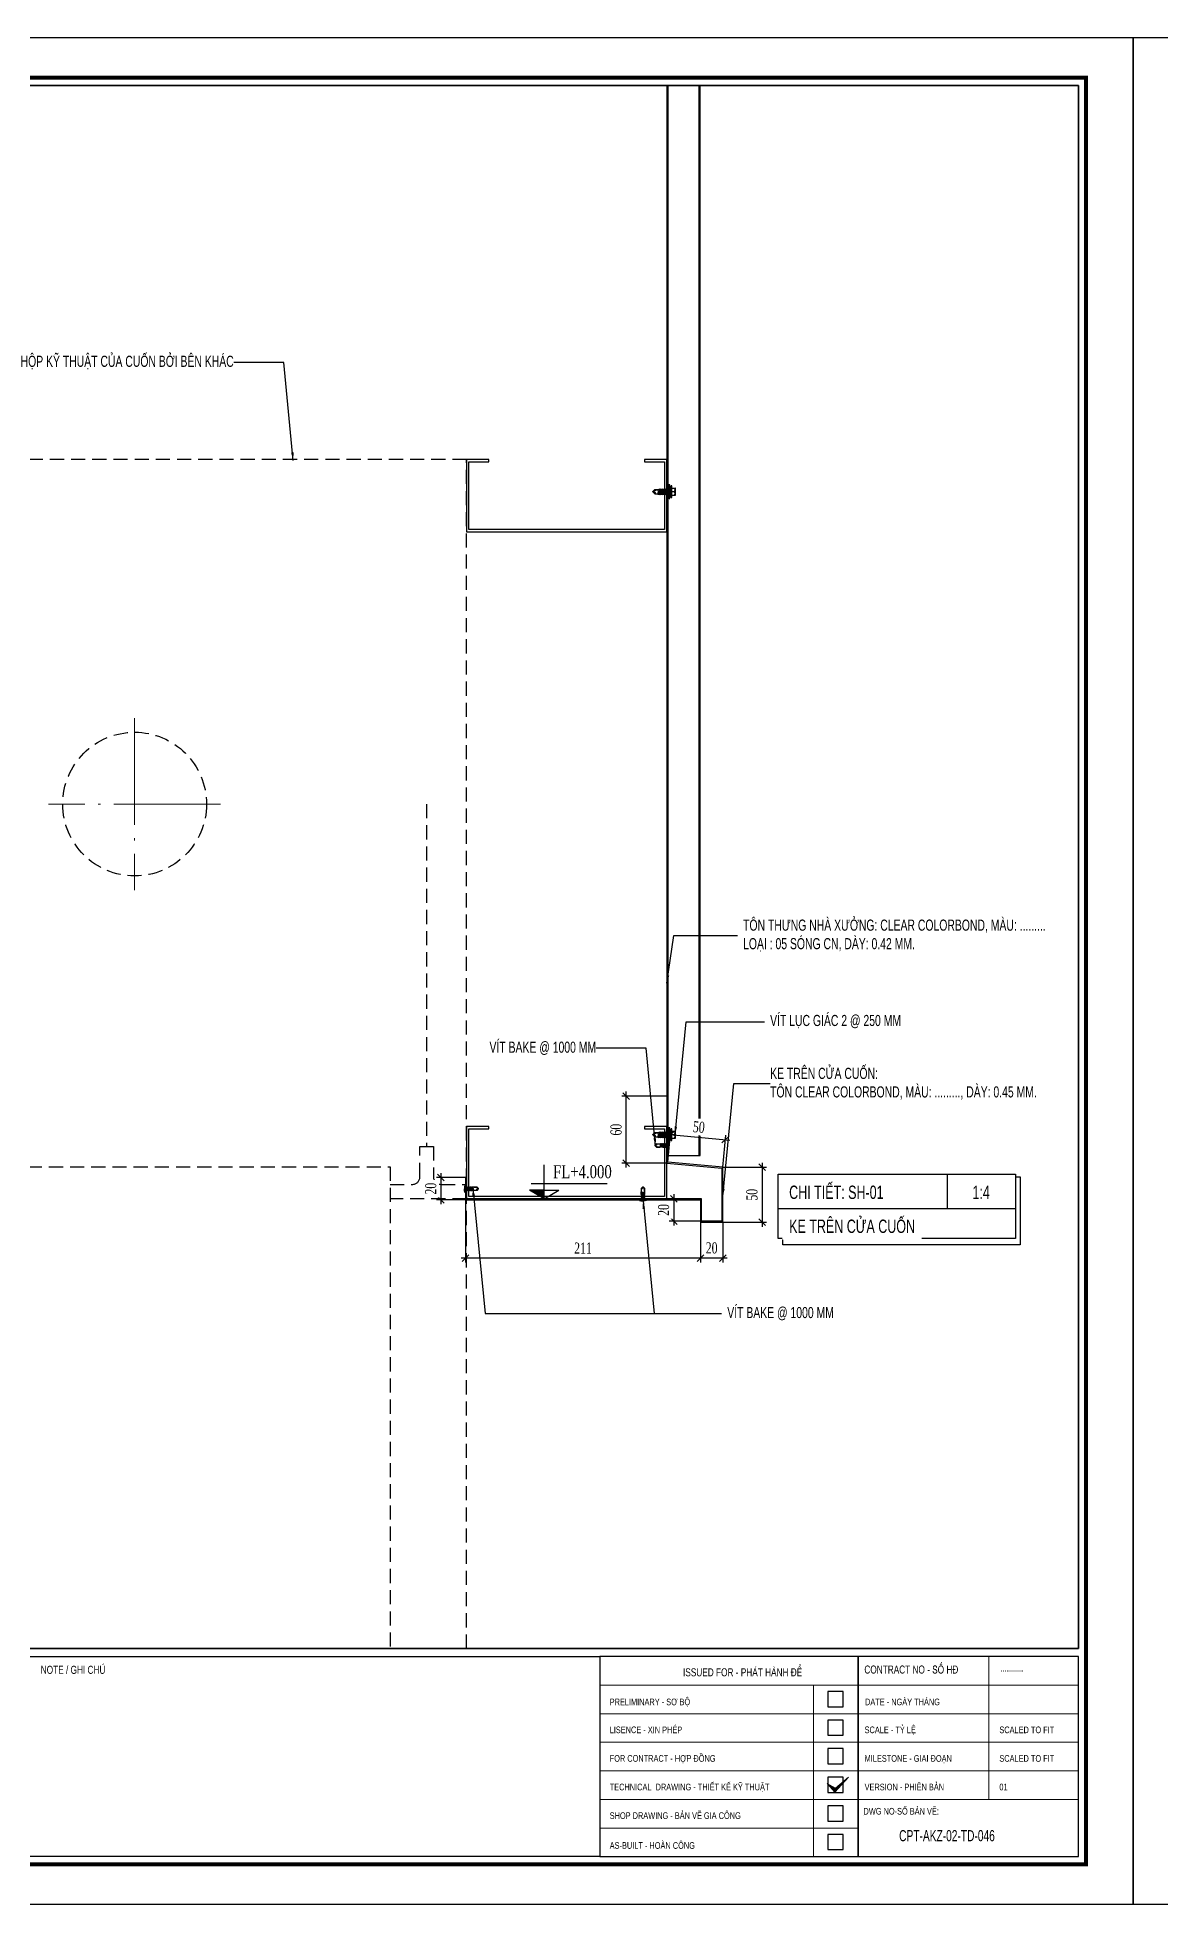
# Model space of a CAD drawing. Header units: inches. Extents: x 315041 to 662841, y -45540 to -35018.
# Drawn here: x 332927.1 to 333179.6, y -38167.8 to -37747.8 of the extents above; entities that cross this region are included whole.
import ezdxf
from ezdxf.enums import TextEntityAlignment as Align

# ---------------------------------------------------------------- set-up
doc = ezdxf.new("R2010")
doc.units = ezdxf.units.IN
doc.header["$MEASUREMENT"] = 0
doc.linetypes.add('ACAD_ISO04W100', pattern=[30.5, 24, -3, 0.5, -3])
doc.linetypes.add('DASHED2', pattern=[9.525, 6.35, -3.175])
for name, color, linetype in [('2', 2, 'Continuous'), ('250', 250, 'Continuous'), ('3', 3, 'Continuous'), ('7', 7, 'Continuous'), ('BAO KHUNG', 31, 'Continuous'), ('DASHED', 8, 'DASHED2'), ('Fast RSQ_A2 Frame$0$Khung ten', 4, 'Continuous'), ('flashing', 6, 'Continuous'), ('STRUCTURE', 1, 'Continuous')]:
    doc.layers.add(name, color=color, linetype=linetype)
doc.layers.add('Cover text', color=7, linetype='Continuous', true_color=0x52370f)
for name, color, linetype, lineweight in [('DETAIL$0$S-Dim', 8, 'Continuous', 20), ('DETAIL$0$S-Hatch', 8, 'Continuous', 13), ('S-Hatch', 8, 'Continuous', 9)]:
    doc.layers.add(name, color=color, linetype=linetype, lineweight=lineweight)
doc.styles.add('ST1', font='times.ttf', dxfattribs={"width": 0.7})
doc.styles.add('ST1H', font='vnshxh.shx', dxfattribs={"width": 0.7})
doc.styles.get("Standard").update_dxf_attribs({"font": 'VHARIALN.TTF'})
doc.styles.add('style2', font='VHAVANI.TTF')
doc.styles.add('TIEU DE', font='VHARIALN.TTF', dxfattribs={"width": 0.8})
doc.styles.add('vntimeh.shx', font='vntimeh.shx', dxfattribs={"width": 0.8, "bigfont": 'bigfont.shx'})
doc.dimstyles.new('3', dxfattribs={"dimtxt": 3.5, "dimasz": 1.8, "dimexe": 1, "dimexo": 0, "dimgap": 1, "dimtad": 1, "dimdec": 0, "dimlfac": 3, "dimzin": 0, "dimdsep": 46, "dimtxsty": 'ST1H', "dimblk": 'OBLIQUE', "dimcen": 1, "dimdle": 1, "dimclrd": 8, "dimclre": 8, "dimclrt": 3, "dimadec": 0, "dimazin": 0, "dimtfac": 1, "dimtdec": 0, "dimtix": 1, "dimtofl": 0, "dimtmove": 1, "dimatfit": 3, "dimfxl": 0.18, "dimtolj": 1, "dimtzin": 0, "dimlwd": -1, "dimlwe": -1, "dimarcsym": 1})
doc.dimstyles.new('4', dxfattribs={"dimtxt": 2.5, "dimasz": 1.5, "dimexe": 1, "dimexo": 0, "dimgap": 1, "dimtad": 1, "dimdec": 0, "dimlfac": 4, "dimzin": 0, "dimdsep": 46, "dimtxsty": 'ST1', "dimblk": 'OBLIQUE', "dimcen": 1, "dimdle": 1, "dimclrd": 8, "dimclre": 8, "dimclrt": 3, "dimadec": 0, "dimazin": 0, "dimtfac": 1, "dimtdec": 0, "dimtix": 1, "dimtmove": 0, "dimatfit": 3, "dimfxl": 0.18, "dimtfill": 1, "dimtolj": 1, "dimtzin": 0, "dimlwd": -1, "dimlwe": -1, "dimarcsym": 1})

# ---------------------------------------------------------------- blocks, each defined once
blk = doc.blocks.new('DETAIL$0$MARK')
at = {"layer": 'DETAIL$0$S-Hatch', "linetype": 'Continuous'}
h = blk.add_hatch(dxfattribs=at)
h.set_pattern_fill('ANSI31', color=256, scale=50, style=0)
h.paths.add_polyline_path([(1667850, -1156933), (1667909, -1156997), (1668012, -1156885), (1667913, -1156967)])
at = {"layer": 'DETAIL$0$S-Dim', "linetype": 'Continuous'}
blk.add_lwpolyline([(1667850, -1156933), (1667909, -1156997), (1668012, -1156885), (1667913, -1156967), (1667850, -1156933)], dxfattribs=at)
blk = doc.blocks.new('A$C75D82031')
at = {"layer": '2', "color": 157, "linetype": 'Continuous'}
blk.add_lwpolyline([(0, 420), (594, 420), (594, 0), (0, 0)], close=True, dxfattribs=at)
at = {"layer": '7', "color": 147, "linetype": 'Continuous'}
blk.add_lwpolyline([(12.33, 57.61), (581.67, 57.61), (581.67, 409.19), (12.33, 409.19)], close=True, dxfattribs=at)
at = {"layer": 'BAO KHUNG', "color": 167, "linetype": 'Continuous', "const_width": 0.871}
blk.add_lwpolyline([(10.59, 9.07), (583.41, 9.07), (583.41, 410.93), (10.59, 410.93)], close=True, dxfattribs=at)
at = {"layer": 'BAO KHUNG', "color": 7}
for points in [[(211.89, 55.81), (474.14, 55.81), (474.14, 10.81), (211.89, 10.81)], [(474.14, 10.81), (532.16, 10.81), (532.16, 55.81), (474.14, 55.81)], [(532.16, 10.81), (581.67, 10.81), (581.67, 55.81), (532.16, 55.81)]]:
    blk.add_lwpolyline(points, close=True, dxfattribs=at)
at = {"layer": 'Fast RSQ_A2 Frame$0$Khung ten', "color": 7, "ltscale": 1000}
for points in [[(525.34, 44.51), (528.78, 44.51), (528.78, 47.96), (525.34, 47.96)], [(525.34, 38.09), (528.78, 38.09), (528.78, 41.53), (525.34, 41.53)], [(525.34, 31.66), (528.78, 31.66), (528.78, 35.1), (525.34, 35.1)], [(525.34, 25.23), (528.78, 25.23), (528.78, 28.67), (525.34, 28.67)], [(525.34, 18.8), (528.78, 18.8), (528.78, 22.24), (525.34, 22.24)], [(525.34, 12.37), (528.78, 12.37), (528.78, 15.81), (525.34, 15.81)]]:
    blk.add_lwpolyline(points, close=True, dxfattribs=at)
at = {"layer": 'S-Hatch'}
for p, q in [((561.54, 55.81), (561.54, 23.67)), ((474.14, 49.38), (532.16, 49.38)), ((522.13, 10.81), (522.13, 49.38)), ((532.16, 49.38), (581.67, 49.38)), ((474.14, 42.95), (532.16, 42.95)), ((532.16, 42.95), (581.67, 42.95)), ((474.14, 36.52), (532.16, 36.52)), ((532.16, 36.52), (581.67, 36.52)), ((474.14, 30.1), (532.16, 30.1)), ((532.16, 30.1), (581.67, 30.1)), ((474.14, 23.67), (532.16, 23.67)), ((532.16, 23.67), (581.67, 23.67)), ((474.14, 17.24), (532.16, 17.24))]:
    blk.add_line(p, q, dxfattribs=at)
at = {"layer": 'DETAIL$0$S-Dim', "linetype": 'Continuous', "xscale": 0.02999999996973202, "yscale": 0.02999999996973202, "zscale": 0.02999999996973202}
blk.add_blockref('DETAIL$0$MARK', (-49510.32, 34735.23), dxfattribs=at)
at = {"layer": 'BAO KHUNG', "color": 7, "linetype": 'Continuous', "width": 0.9}
for s, p in [('NOTE / GHI CHÚ', (348.44, 51.92)), ('CONTRACT NO - Sè H§', (533.57, 51.98))]:
    blk.add_text(s, height=1.8, dxfattribs=at).set_placement(p)
blk.add_text('ISSUED FOR - PHÁT HÀNH ĐỂ ', height=1.8, dxfattribs=at).set_placement((506.46, 51.36), align=Align.CENTER)
at = {"layer": 'BAO KHUNG', "color": 109, "linetype": 'Continuous', "style": 'style2', "width": 0.8}
blk.add_text('...........', height=1.5, dxfattribs=at).set_placement((564.21, 52.44))
at = {"layer": 'Cover text', "linetype": 'Continuous', "style": 'style2', "width": 0.8}
for s, p in [('PRELIMINARY - S¥ Bé', (476.33, 44.85)), ('date - NGµY TH¸NG', (533.72, 44.85)), ('LISENCE - XIN PHÐP', (476.33, 38.57)), ('scale - tû lÖ', (533.63, 38.57)), ('scaled to fit', (563.92, 38.57)), ('FOR CONTRACT - HîP §åNG', (476.33, 32.14)), ('MILESTONE - GIAI §O¹N', (533.63, 32.14)), ('scaled to fit', (563.92, 32.14)), ('TECHNICAL  DRAWING - THIÕT KÕ Kü THUËT', (476.33, 25.71)), ('VERSION - PHI£N B¶N', (533.63, 25.71)), ('01', (563.92, 25.71)), ('SHOP DRAWING - B¶N VÏ GIA C¤NG', (476.33, 19.28)), ('%%u%%udwg no-sè b¶n vÏ:', (533.38, 20.26)), ('AS-BUILT - HOµN C¤NG', (476.33, 12.56))]:
    blk.add_text(s, height=1.5, dxfattribs=at).set_placement(p)
blk = doc.blocks.new('_Oblique')
at = {"color": 0, "linetype": 'ByBlock', "lineweight": -2}
blk.add_line((-0.5, -0.5), (0.5, 0.5), dxfattribs=at)
blk = doc.blocks.new('cos')
at = {"color": 8}
for p, q in [((0, 0), (0, 7.82)), ((0, 1.99), (-3.39, 1.99)), ((0, 0), (-3.39, 1.99)), ((-3, 3.49), (14.52, 3.49)), ((0, 1.99), (3.39, 1.99)), ((0, 0), (3.39, 1.99))]:
    blk.add_line(p, q, dxfattribs=at)
at = {"color": 4}
for p in [(-3.39, 0), (3.39, 0)]:
    blk.add_line(p, (0, 0), dxfattribs=at)
at = {"color": 8}
blk.add_solid([(0, 0), (-3.39, 1.99), (0, 1.99)], dxfattribs=at)
at = {"layer": '3', "color": 3, "style": 'vntimeh.shx', "width": 0.75}
blk.add_attdef('DSD', (1.32, 4.73), '', height=3, dxfattribs=at)
blk = doc.blocks.new('HFR-1')
at = {"layer": 'STRUCTURE', "color": 1, "linetype": 'Continuous'}
for p, q in [((-5.5, 0), (5.5, 0)), ((-5.2, 0.8), (-3.4, 1.5)), ((5.2, 0.8), (3.4, 1.5)), ((-2.4, -1.2), (-3, -1.6)), ((-3, -1.6), (-2.4, -1.9)), ((-2.4, -1.9), (-3, -2.3)), ((-3, -2.3), (-2.4, -2.6)), ((-2.4, -2.6), (-3, -3)), ((-3, -3), (-2.4, -3.3)), ((-2.4, -3.3), (-3, -3.7)), ((-3, -3.7), (-2.4, -4.1)), ((-2.4, -4.1), (-3, -4.4)), ((-3, -4.4), (-2.4, -4.8)), ((-2.4, -4.8), (-3, -5.1)), ((-3, -5.1), (-2.4, -5.5)), ((-2.4, -5.5), (-3, -5.8)), ((-3, -5.8), (-2.4, -6.2)), ((-2.4, -6.2), (-3, -6.6)), ((-3, -6.6), (-2.4, -6.9)), ((-2.4, -6.9), (-3, -7.3)), ((-3, -7.3), (-2.4, -7.6)), ((-2.4, -7.6), (-3, -8)), ((-3, -8), (-2.4, -8.3)), ((-2.4, -8.3), (-3, -8.7)), ((-3, -8.7), (-2.4, -9)), ((-2.4, -9), (-3, -9.4)), ((-3, -9.4), (-2.4, -9.7)), ((-2.4, -9.7), (-3, -10.1)), ((-3, -10.1), (-2.4, -10.5)), ((-2.4, -10.5), (-3, -10.8)), ((-3, -10.8), (-2.4, -11.2)), ((-2.4, -11.2), (-3, -11.5)), ((-3, -11.5), (-2.4, -11.9)), ((-2.9, -1.6), (2.9, -1.4)), ((-2.9, -2.3), (2.9, -2.1)), ((-2.9, -3), (2.9, -2.8)), ((-2.9, -3.7), (2.9, -3.6)), ((-2.9, -4.4), (2.9, -4.3)), ((-2.9, -5.1), (2.9, -5)), ((-2.9, -5.9), (2.9, -5.7)), ((-2.9, -6.6), (2.9, -6.4)), ((-2.9, -7.3), (2.9, -7.1)), ((-2.9, -8), (2.9, -7.8)), ((-2.9, -8.7), (2.9, -8.5)), ((-2.9, -9.4), (2.9, -9.2)), ((-2.9, -10.1), (1.5, -10)), ((-2.9, -10.8), (1.3, -10.7)), ((-2.9, -11.5), (0.9, -11.4)), ((-2.5, -17.4), (-2.5, -11.8)), ((-2.5, -17.4), (-2, -16.7)), ((-2.5, -17.4), (-0.2, -19.7)), ((2.4, -1.1), (-2.4, -1.2)), ((2.4, -1.8), (-2.4, -1.9)), ((-2.4, -1.9), (2.4, -1.8)), ((-2.4, -2.6), (2.4, -2.5)), ((2.4, -2.5), (-2.4, -2.6)), ((-2.4, -3.3), (2.4, -3.2)), ((2.4, -3.2), (-2.4, -3.3)), ((-2.4, -4.1), (2.4, -3.9)), ((2.4, -3.9), (-2.4, -4.1)), ((-2.4, -4.8), (2.4, -4.6)), ((2.4, -4.6), (-2.4, -4.8)), ((-2.4, -5.5), (2.4, -5.3)), ((2.4, -5.3), (-2.4, -5.5)), ((-2.4, -6.2), (2.4, -6)), ((2.4, -6), (-2.4, -6.2)), ((-2.4, -6.9), (2.4, -6.8)), ((2.4, -6.8), (-2.4, -6.9)), ((-2.4, -7.6), (2.4, -7.5)), ((2.4, -7.5), (-2.4, -7.6)), ((-2.4, -8.3), (2.4, -8.2)), ((2.4, -8.2), (-2.4, -8.3)), ((-2.4, -9), (2.4, -8.9)), ((2.4, -8.9), (-2.4, -9)), ((-2.4, -9.7), (2.4, -9.6)), ((2.4, -9.6), (-2.4, -9.7)), ((1.4, -10.3), (-2.4, -10.5)), ((-2.4, -10.5), (1.4, -10.3)), ((-2.4, -11.2), (1.1, -11.1)), ((1.1, -11.1), (-2.4, -11.2)), ((-2.4, -11.9), (0.4, -11.8)), ((-1, -16.7), (0.2, -19.7)), ((0.1, -19.4), (1.2, -17.3)), ((0.2, -19.7), (2.5, -17.4)), ((1.6, -16.1), (2.3, -10.2)), ((2.2, -10), (2.9, -10)), ((2.2, -11), (2.4, -11)), ((2.4, -11), (2.2, -11)), ((2.2, -11.4), (2.9, -11.4)), ((2.2, -11.7), (2.4, -11.7)), ((2.4, -10.3), (2.3, -10.3)), ((2.3, -10.3), (2.4, -10.3)), ((2.3, -10.7), (2.9, -10.7)), ((2.9, -1.4), (2.4, -1.1)), ((2.4, -1.8), (2.9, -1.4)), ((2.9, -2.1), (2.4, -1.8)), ((2.4, -2.5), (2.9, -2.1)), ((2.9, -2.8), (2.4, -2.5)), ((2.4, -3.2), (2.9, -2.8)), ((2.9, -3.6), (2.4, -3.2)), ((2.4, -3.9), (2.9, -3.6)), ((2.9, -4.3), (2.4, -3.9)), ((2.4, -4.6), (2.9, -4.3)), ((2.9, -5), (2.4, -4.6)), ((2.4, -5.3), (2.9, -5)), ((2.9, -5.7), (2.4, -5.3)), ((2.4, -6), (2.9, -5.7)), ((2.9, -6.4), (2.4, -6)), ((2.4, -6.8), (2.9, -6.4)), ((2.9, -7.1), (2.4, -6.8)), ((2.4, -7.5), (2.9, -7.1)), ((2.9, -7.8), (2.4, -7.5)), ((2.4, -8.2), (2.9, -7.8)), ((2.9, -8.5), (2.4, -8.2)), ((2.4, -8.9), (2.9, -8.5)), ((2.9, -9.2), (2.4, -8.9)), ((2.4, -9.6), (2.9, -9.2)), ((2.9, -10), (2.4, -9.6)), ((2.4, -10.3), (2.9, -10)), ((2.9, -10.7), (2.4, -10.3)), ((2.4, -11), (2.9, -10.7)), ((2.9, -11.4), (2.4, -11)), ((2.4, -11.7), (2.9, -11.4)), ((2.5, -17.4), (2.5, -11.7))]:
    blk.add_line(p, q, dxfattribs=at)
at = {"layer": 'STRUCTURE', "color": 1, "linetype": 'Continuous', "ltscale": 8}
for p in [(-3.4, 1.5), (3.4, 1.5)]:
    blk.add_line(p, (0, 1.5), dxfattribs=at)
at = {"layer": 'STRUCTURE', "color": 1, "linetype": 'DASHED2'}
for p in [(-1.9, 1.5), (1.9, 1.5)]:
    blk.add_line(p, (0, 0), dxfattribs=at)
at = {"layer": 'STRUCTURE', "color": 1, "linetype": 'Continuous', "ltscale": 8}
for centre, start, end in [((-4.7, 0.2), 130.41, 194.8062), ((4.7, 0.2), 345.1938, 49.59)]:
    blk.add_arc(centre, 0.801, start, end, dxfattribs=at)
at = {"layer": 'STRUCTURE', "color": 1, "linetype": 'Continuous'}
for centre, radius, start, end in [((-7.3, -9), 9.14, 58.065, 78.8402), ((5.1, -3.8), 3.83, 84.2039, 134.3621), ((-1.5, -17.1), 0.59, 34.2302, 144.5641), ((0, -19.4), 0.331, 231.6348, 305.4287), ((-0.5, -10.1), 1.93, 296.6041, 355.3922), ((-0.6, -16), 2.2, 324.0048, 357.8268), ((1.9, -10.3), 0.444, 15.9762, 172.6971)]:
    blk.add_arc(centre, radius, start, end, dxfattribs=at)
blk = doc.blocks.new('Short_Self_drilling')
at = {"layer": 'STRUCTURE', "color": 1, "linetype": 'Continuous'}
for p, q in [((6.4, 1.7), (-6.4, 1.7)), ((5.1, 3.8), (-5.1, 3.8)), ((-2.6, 2.9), (-5.1, 2.9)), ((-3.4, 3.8), (-3.4, 6.8)), ((3, 7.2), (-3, 7.2)), ((2.6, 2.9), (-2.6, 2.9)), ((-2.1, 2.8), (-2.1, 2.9)), ((6.3, 0), (0, 0)), ((2.2, 2.8), (2.2, 2.9)), ((2.2, -0.5), (2.2, 0)), ((5.1, 2.9), (2.6, 2.9)), ((3.4, 3.8), (3.4, 6.8)), ((3, -1.2), (-2.7, -0.2)), ((3, -2.7), (-2.7, -1.8)), ((3, -4.2), (-2.7, -3.3)), ((3, -5.8), (-2.7, -4.8)), ((3, -7.3), (-2.7, -6.3)), ((-1.9, -8), (-2.7, -7.9)), ((-2.1, -1.4), (-2.1, -0.9)), ((-2.1, -2.9), (-2.1, -2.4)), ((-2.1, -4.4), (-2.1, -3.9)), ((-2.1, -6), (-2.1, -5.4)), ((-2.1, -7.5), (-2.1, -7)), ((-2.1, -12.3), (-2.1, -8.5)), ((3, -8.8), (-1.1, -8.1)), ((2.1, -12.3), (2.1, -9.1)), ((2.2, -2), (2.2, -1.5)), ((2.2, -3.6), (2.2, -3)), ((2.2, -5.1), (2.2, -4.6)), ((2.2, -6.6), (2.2, -6.1)), ((2.2, -8.1), (2.2, -7.6))]:
    blk.add_line(p, q, dxfattribs=at)
blk.add_lwpolyline([(6.4, 1.3), (6.4, 1.7), (2.1, 2.8), (-2.1, 2.8), (-6.4, 1.7), (-6.4, 1.3)], close=True, dxfattribs=at)
for points in [[(-6.4, 1.3, -0.088869), (-6.3, 0), (0, 0)], [(-0.1, 3.8), (-0.3, 6.2, 0.338878), (-3.1, 6.2), (-3.3, 3.8)], [(3.3, 3.8), (3.1, 6.2, 0.338878), (0.3, 6.2), (0.1, 3.8)], [(2.1, -12.3), (0.2, -14.2, -0.333596), (-0.2, -14.2), (-2.1, -12.3)], [(-0.1, -14), (-1, -12.2, -0.148657), (-1.4, -11.2), (-2, -7.7, -0.815006), (-1.2, -7.8, 0.150833), (-0.8, -8.7)], [(2.1, -12.3), (1.7, -11.7, 0.52242), (0.9, -11.7), (-0.2, -14.2)]]:
    blk.add_lwpolyline(points, format="xyb", dxfattribs=at)
for points in [[(3, -1.2), (2.2, -1.5), (-2.1, -0.8), (-2.7, -0.2), (-2.4, 0)], [(3, -2.7), (2.2, -3), (-2.1, -2.4), (-2.7, -1.8), (-2.1, -1.4), (2.2, -2), (3, -2.7)], [(3, -4.2), (2.2, -4.6), (-2.1, -3.9), (-2.7, -3.3), (-2.1, -2.9), (2.2, -3.6), (3, -4.2)], [(3, -5.8), (2.2, -6.1), (-2.1, -5.4), (-2.7, -4.8), (-2.1, -4.4), (2.2, -5.1), (3, -5.8)], [(3, -7.3), (2.2, -7.6), (-2.1, -7), (-2.7, -6.3), (-2.1, -6), (2.2, -6.6), (3, -7.3)], [(-1.8, -8.5), (-2.1, -8.5), (-2.7, -7.9), (-2.1, -7.5), (-1.8, -7.5)], [(-1.3, -7.6), (2.2, -8.1), (3, -8.8)], [(-1.2, 0), (2.2, -0.5), (3, -1.2)], [(3, -8.8), (2.2, -9.1), (-0.8, -8.7)]]:
    blk.add_lwpolyline(points, dxfattribs=at)
for centre, radius, start, end in [((-5, 3.3), 0.455, 109.7949, 250.2674), ((-3, 6.8), 0.429, 90.0311, 180.0311), ((3, 6.8), 0.429, 0.0311, 90.0311), ((5.1, 3.3), 0.435, 279.7276, 80.3347), ((10, 0.2), 3.74, 162.2963, 182.6103)]:
    blk.add_arc(centre, radius, start, end, dxfattribs=at)
blk = doc.blocks.new('*D700')
at = {"color": 8, "linetype": 'Continuous', "transparency": 16777216}
for p, q in [((333068.61, -37985.96), (333058.48, -37985.96)), ((333059.48, -38002.05), (333059.48, -37984.96)), ((333068.61, -38001.05), (333058.48, -38001.05))]:
    blk.add_line(p, q, dxfattribs=at)
at = {"layer": 'Defpoints', "color": 0, "transparency": 16777216}
for p in [(333059.48, -37985.96), (333068.61, -37985.96), (333068.61, -38001.05)]:
    blk.add_point(p, dxfattribs=at)
at = {"color": 8, "transparency": 16777216, "xscale": 1.5, "yscale": 1.5, "zscale": 1.5}
for p, rotation in [((333059.48, -37985.96), 90), ((333059.48, -38001.05), 270)]:
    blk.add_blockref('_Oblique', p, dxfattribs=dict(at, rotation=rotation))
at = {"color": 3, "transparency": 16777216, "insert": (333057.21, -37993.51), "char_height": 2.5, "attachment_point": 5, "rotation": 90, "style": 'ST1', "bg_fill": 3, "box_fill_scale": 1.25, "bg_fill_color": 256, "bg_fill_true_color": 13158600, "bg_fill_transparency": 1019152}
blk.add_mtext('\\A1;60', dxfattribs=at)
blk = doc.blocks.new('*D701')
at = {"color": 8, "linetype": 'Continuous', "transparency": 16777216}
for p, q in [((333068.44, -37994.52), (333082.76, -37995.85)), ((333068.86, -38000.82), (333069.53, -37993.62)), ((333081.19, -38001.97), (333081.86, -37994.76))]:
    blk.add_line(p, q, dxfattribs=at)
at = {"layer": 'Defpoints', "color": 0, "transparency": 16777216}
for p in [(333081.76, -37995.76), (333068.86, -38000.82), (333081.19, -38001.97)]:
    blk.add_point(p, dxfattribs=at)
at = {"color": 8, "transparency": 16777216, "xscale": 1.5, "yscale": 1.5, "zscale": 1.5}
for p, rotation in [((333069.44, -37994.62), 174.7059059583448), ((333081.76, -37995.76), 354.7059059583448)]:
    blk.add_blockref('_Oblique', p, dxfattribs=dict(at, rotation=rotation))
at = {"color": 3, "transparency": 16777216, "insert": (333075.81, -37992.93), "char_height": 2.5, "attachment_point": 5, "rotation": 354.7059, "style": 'ST1', "bg_fill": 3, "box_fill_scale": 1.25, "bg_fill_color": 256, "bg_fill_true_color": 13158600, "bg_fill_transparency": 11357128}
blk.add_mtext('\\A1;50', dxfattribs=at)
blk = doc.blocks.new('*D702')
at = {"color": 8, "linetype": 'Continuous', "transparency": 16777216}
for p, q in [((333090.02, -38000.97), (333090.02, -38015.34)), ((333081.19, -38001.97), (333091.02, -38001.97)), ((333081.19, -38014.34), (333091.02, -38014.34))]:
    blk.add_line(p, q, dxfattribs=at)
at = {"layer": 'Defpoints', "color": 0, "transparency": 16777216}
for p in [(333081.19, -38001.97), (333081.19, -38014.34), (333090.02, -38014.34)]:
    blk.add_point(p, dxfattribs=at)
at = {"color": 8, "transparency": 16777216, "xscale": 1.5, "yscale": 1.5, "zscale": 1.5}
for p, rotation in [((333090.02, -38001.97), 90), ((333090.02, -38014.34), 270)]:
    blk.add_blockref('_Oblique', p, dxfattribs=dict(at, rotation=rotation))
at = {"color": 3, "transparency": 16777216, "insert": (333087.75, -38008.15), "char_height": 2.5, "attachment_point": 5, "rotation": 90, "style": 'ST1', "bg_fill": 3, "box_fill_scale": 1.25, "bg_fill_color": 256, "bg_fill_true_color": 13158600, "bg_fill_transparency": 11357128}
blk.add_mtext('\\A1;50', dxfattribs=at)
blk = doc.blocks.new('*D703')
at = {"color": 8, "linetype": 'Continuous', "transparency": 16777216}
for p, q in [((333076.19, -38014.34), (333076.19, -38023.4)), ((333081.19, -38014.34), (333081.19, -38023.4)), ((333082.19, -38022.4), (333075.19, -38022.4))]:
    blk.add_line(p, q, dxfattribs=at)
at = {"layer": 'Defpoints', "color": 0, "transparency": 16777216}
for p in [(333076.19, -38014.34), (333081.19, -38014.34)]:
    blk.add_point(p, dxfattribs=at)
at = {"color": 8, "transparency": 16777216, "xscale": 1.5, "yscale": 1.5, "zscale": 1.5, "rotation": 180}
blk.add_blockref('_Oblique', (333076.19, -38022.4), dxfattribs=at)
at = {"color": 8, "transparency": 16777216, "xscale": 1.5, "yscale": 1.5, "zscale": 1.5}
blk.add_blockref('_Oblique', (333081.19, -38022.4), dxfattribs=at)
at = {"color": 3, "transparency": 16777216, "insert": (333078.69, -38020.12), "char_height": 2.5, "attachment_point": 5, "style": 'ST1', "bg_fill": 3, "box_fill_scale": 1.25, "bg_fill_color": 256, "bg_fill_true_color": 13158600, "bg_fill_transparency": 8780220}
blk.add_mtext('\\A1;20', dxfattribs=at)
at = {"layer": 'Defpoints', "color": 0, "transparency": 16777216}
blk.add_point((333076.19, -38022.4), dxfattribs=at)
blk = doc.blocks.new('*D704')
at = {"color": 8, "linetype": 'Continuous', "transparency": 16777216}
for p, q in [((333023.36, -38009.3), (333023.36, -38023.4)), ((333076.19, -38014.34), (333076.19, -38023.4)), ((333077.19, -38022.4), (333022.36, -38022.4))]:
    blk.add_line(p, q, dxfattribs=at)
at = {"layer": 'Defpoints', "color": 0, "transparency": 16777216}
for p in [(333023.36, -38009.3), (333076.19, -38014.34), (333023.36, -38022.4)]:
    blk.add_point(p, dxfattribs=at)
at = {"color": 8, "transparency": 16777216, "xscale": 1.5, "yscale": 1.5, "zscale": 1.5, "rotation": 180}
blk.add_blockref('_Oblique', (333023.36, -38022.4), dxfattribs=at)
at = {"color": 8, "transparency": 16777216, "xscale": 1.5, "yscale": 1.5, "zscale": 1.5}
blk.add_blockref('_Oblique', (333076.19, -38022.4), dxfattribs=at)
at = {"color": 3, "transparency": 16777216, "insert": (333049.77, -38020.15), "char_height": 2.5, "attachment_point": 5, "style": 'ST1', "bg_fill": 3, "box_fill_scale": 1.25, "bg_fill_color": 256, "bg_fill_true_color": 13158600, "bg_fill_transparency": 1}
blk.add_mtext('\\A1;211', dxfattribs=at)
blk = doc.blocks.new('*D705')
at = {"color": 8, "linetype": 'Continuous', "transparency": 16777216}
for p, q in [((333023.36, -38004.26), (333016.82, -38004.26)), ((333017.82, -38003.26), (333017.82, -38010.3)), ((333023.36, -38009.3), (333016.82, -38009.3))]:
    blk.add_line(p, q, dxfattribs=at)
at = {"layer": 'Defpoints', "color": 0, "transparency": 16777216}
for p in [(333023.36, -38004.26), (333023.36, -38009.3)]:
    blk.add_point(p, dxfattribs=at)
at = {"color": 8, "transparency": 16777216, "xscale": 1.5, "yscale": 1.5, "zscale": 1.5}
for p, rotation in [((333017.82, -38004.26), 90), ((333017.82, -38009.3), 270)]:
    blk.add_blockref('_Oblique', p, dxfattribs=dict(at, rotation=rotation))
at = {"color": 3, "transparency": 16777216, "insert": (333015.55, -38006.78), "char_height": 2.5, "attachment_point": 5, "rotation": 90, "style": 'ST1', "bg_fill": 3, "box_fill_scale": 1.25, "bg_fill_color": 256, "bg_fill_true_color": 13158600, "bg_fill_transparency": 11357644}
blk.add_mtext('\\A1;20', dxfattribs=at)
at = {"layer": 'Defpoints', "color": 0, "transparency": 16777216}
blk.add_point((333017.82, -38009.3), dxfattribs=at)
blk = doc.blocks.new('*D706')
at = {"color": 8, "linetype": 'Continuous', "transparency": 16777216}
for p, q in [((333076.44, -38009.05), (333069.16, -38009.05)), ((333070.16, -38008.05), (333070.16, -38015.09)), ((333076.44, -38014.09), (333069.16, -38014.09))]:
    blk.add_line(p, q, dxfattribs=at)
at = {"layer": 'Defpoints', "color": 0, "transparency": 16777216}
for p in [(333076.44, -38009.05), (333076.44, -38014.09)]:
    blk.add_point(p, dxfattribs=at)
at = {"color": 8, "transparency": 16777216, "xscale": 1.5, "yscale": 1.5, "zscale": 1.5}
for p, rotation in [((333070.16, -38009.05), 90), ((333070.16, -38014.09), 270)]:
    blk.add_blockref('_Oblique', p, dxfattribs=dict(at, rotation=rotation))
at = {"color": 3, "transparency": 16777216, "insert": (333067.89, -38011.57), "char_height": 2.5, "attachment_point": 5, "rotation": 90, "style": 'ST1', "bg_fill": 3, "box_fill_scale": 1.25, "bg_fill_color": 256, "bg_fill_true_color": 13158600, "bg_fill_transparency": 0}
blk.add_mtext('\\A1;20', dxfattribs=at)
at = {"layer": 'Defpoints', "color": 0, "transparency": 16777216}
blk.add_point((333070.16, -38014.09), dxfattribs=at)

msp = doc.modelspace()

# ---------------------------------------------------------------- linework, layer by layer
at = {"linetype": 'ACAD_ISO04W100', "lineweight": 15}
for p, q in [((332948.9873, -37900.9527, -0.5736), (332948.9873, -37939.611, -0.5736)), ((332968.3165, -37920.2819, -0.5736), (332929.6582, -37920.2819, -0.5736))]:
    msp.add_line(p, q, dxfattribs=at)
at = {"color": 9}
msp.add_line((333131.6238, -38003.5359), (333131.6238, -38011.3365), dxfattribs=at)
at = {"color": 94}
for points in [[(333063.6082, -37843.2994), (333068.1082, -37843.2994), (333068.1082, -37858.5494), (333024.1082, -37858.5494), (333024.1082, -37843.2994), (333028.6082, -37843.2994), (333028.6082, -37842.7994), (333023.6082, -37842.7994), (333023.6082, -37859.0494), (333068.6082, -37859.0494), (333068.6082, -37842.7994), (333063.6082, -37842.7994), (333063.6082, -37843.2994)], [(333063.6082, -37993.2994), (333068.1082, -37993.2994), (333068.1082, -38008.5494), (333024.1082, -38008.5494), (333024.1082, -37993.2994), (333028.6082, -37993.2994), (333028.6082, -37992.7994), (333023.6082, -37992.7994), (333023.6082, -38009.0494), (333068.6082, -38009.0494), (333068.6082, -37992.7994), (333063.6082, -37992.7994), (333063.6082, -37993.2994)]]:
    msp.add_lwpolyline(points, dxfattribs=at)
at = {"layer": '2', "color": 3, "ltscale": 0.3}
for points in [[(333068.6083, -37758.6315), (333068.6082, -37999.2889), (333076.1082, -37999.2889), (333076.1081, -37758.6315)], [(333068.8583, -37758.6315), (333068.8582, -37999.2889)], [(333075.8582, -37999.2889), (333075.8581, -37758.6315)]]:
    msp.add_lwpolyline(points, dxfattribs=at)
at = {"layer": 'DASHED', "ltscale": 0.5}
for points in [[(333023.6082, -38110.2113), (333023.6082, -37842.7994), (332877.328, -37842.7994), (332877.328, -38001.8359), (333006.3998, -38001.8359), (333006.3998, -38110.2113)], [(333014.6287, -37920.2819), (333014.6287, -37997.2934)], [(333023.6082, -38009.0494), (333006.3998, -38009.0494)]]:
    msp.add_lwpolyline(points, dxfattribs=at)
msp.add_lwpolyline([(333006.3998, -38005.8324), (333011.3766, -38005.8324, 0.41421356), (333013.0975, -38004.1116), (333013.0975, -37997.2934), (333016.1599, -37997.2934), (333016.1599, -38004.1116, 0.41421356), (333017.8807, -38005.8324), (333023.6082, -38005.8324)], format="xyb", dxfattribs=at)
msp.add_circle((332948.9873, -37920.2819, -0.5736), 16.1638, dxfattribs=at)
at = {"layer": 'flashing'}
msp.add_lwpolyline([(333068.6104, -37985.9635), (333068.6082, -38001.0548), (333080.9386, -38002.1973), (333080.9386, -38014.0911), (333076.4386, -38014.0911), (333076.4386, -38009.0494), (333023.6082, -38009.0494), (333023.6082, -38004.2577), (333023.3582, -38004.2577), (333023.3582, -38009.2994), (333076.1886, -38009.2994), (333076.1886, -38014.3411), (333081.1886, -38014.3411), (333081.1886, -38001.9655), (333068.8604, -38000.8232), (333068.8608, -37985.9635)], close=True, dxfattribs=at)

# ---------------------------------------------------------------- block references
at = {"color": 1}
for p in [(332579.4423, -38167.8214), (333173.4423, -38167.8214)]:
    msp.add_blockref('A$C75D82031', p, dxfattribs=at)
at = {"color": 1, "xscale": 0.240000000018588, "yscale": 0.240000000018588, "zscale": 0.240000000018588, "rotation": 269.9688724451954}
for p in [(333068.8605, -37850.0033), (333068.8605, -37994.6329)]:
    msp.add_blockref('Short_Self_drilling', p, dxfattribs=at)
at = {"color": 8, "extrusion": (0, 0, -1)}
for p, xscale, yscale, zscale, rotation in [((-333068.8605, -37997.0526), -0.1492098718646316, 0.149209872353822, -0.1492098718646316, 90.14618596223704), ((-333023.3582, -38006.795), -0.1492098718645944, 0.149209872353822, -0.1492098718645944, 270.1461859566492), ((-333063.257, -38009.3009), 0.1492098718645944, 0.1492098718645944, -0.1492098723296052, 179.8538140433508)]:
    msp.add_blockref('HFR-1', p, dxfattribs=dict(at, xscale=xscale, yscale=yscale, zscale=zscale, rotation=rotation))
at = {"layer": '250'}
ref = msp.add_blockref('cos', (333041.0587, -38009.0494), dxfattribs=dict(at, xscale=0.9765625, yscale=0.9765625, zscale=0.9765625))
ref.add_attrib('DSD', 'FL+4.000', (333043.0265, -38004.4315), dxfattribs={"layer": '3', "color": 3, "height": 2.92969, "style": 'vntimeh.shx', "width": 0.75})

# ---------------------------------------------------------------- texts
at = {"color": 3, "ltscale": 0.5, "style": 'TIEU DE', "width": 0.8}
msp.add_attdef('CPT-AKZ-02-TD-046', text='KC-01', height=2.5, dxfattribs=at).set_placement((333131.5855, -38152.3064), align=Align.MIDDLE_CENTER)

# ---------------------------------------------------------------- leaders
at = {"color": 9}
for points in [[(333068.6082, -37960.5932), (333070.1561, -37949.8659), (333085.7528, -37949.8659)], [(333070.459, -37994.5965), (333072.9314, -37969.2265), (333091.8312, -37969.2265)]]:
    msp.add_leader(points, dimstyle='3', override={"dimgap": 1, "dimtad": 0}, dxfattribs=at)

# ---------------------------------------------------------------- next in the draw order: texts
at = {"layer": '3', "char_height": 2.5, "style": 'ST1H', "bg_fill": 2}
for s, insert, attachment_point in [('\\A1;VÝT LôC GI¸C 2 @ 250 MM', (333091.8312, -37969.2265), 4), ('\\A1;vÝt bake @ 1000 mm', (333052.719, -37975.2071, 0), 6)]:
    msp.add_mtext(s, dxfattribs=dict(at, insert=insert, attachment_point=attachment_point))

# ---------------------------------------------------------------- next in the draw order: linework, layer by layer
at = {"color": 8}
msp.add_lwpolyline([(332876.4423, -37758.6315), (333161.1113, -37758.6315), (333161.1113, -38110.2113), (332876.4423, -38110.2113)], close=True, dxfattribs=at)

# ---------------------------------------------------------------- next in the draw order: leaders
at = {"color": 9}
msp.add_leader([(333066.0775, -37997.2454, 0), (333063.964, -37975.2071, 0), (333052.719, -37975.2071, 0)], dimstyle='3', override={"dimgap": 1, "dimtad": 0}, dxfattribs=at)

# ---------------------------------------------------------------- next in the draw order: texts
at = {"layer": '3', "style": 'ST1H', "bg_fill": 2}
for s, insert, char_height, attachment_point in [('\\A1;hép kü thuËt cña cuèn bëi bªn kh¸c', (332971.2616, -37820.9609, 0), 2.5, 6), ('\\A1;t«n TH¦NG nhµ x\xadëng: CLEAR COLORBOND, mµu: .........\\PLo¹i : 05 SãNG CN, dµy: 0.42 mm.', (333085.7528, -37949.8659), 2.5, 4), ('\\A1;ke trªn cöa cuèn: \\Pt«n CLEAR COLORBOND, mµu: ........., dµy: 0.45 mm.', (333091.8312, -37983.1618), 2.5, 4), ('\\A1;CHI TIÕT: SH-01', (333096.1068, -38007.6124), 3, 4)]:
    msp.add_mtext(s, dxfattribs=dict(at, insert=insert, char_height=char_height, attachment_point=attachment_point))

# ---------------------------------------------------------------- next in the draw order: dimensions: what is measured, and where the dimension line sits
at = {"color": 8}
dim = msp.add_linear_dim(base=(333059.4816, -37985.9635), p1=(333068.6082, -38001.0548), p2=(333068.6082, -37985.9635), angle=90, dimstyle='4', dxfattribs=at)
dim.commit()
dim.dimension.update_dxf_attribs({"geometry": '*D700', "text_midpoint": (333057.2099, -37993.5091)})

# ---------------------------------------------------------------- next in the draw order: linework, layer by layer
at = {"color": 9}
for points in [[(333093.6372, -38003.5359), (333146.9787, -38003.5359), (333146.9787, -38018.0011), (333093.6372, -38018.0011)], [(333093.6372, -38003.5359), (333146.9787, -38003.5359), (333146.9787, -38011.3365), (333093.6372, -38011.3365)]]:
    msp.add_lwpolyline(points, close=True, dxfattribs=at)
msp.add_lwpolyline([(333146.9787, -38004.1325), (333148.0013, -38004.1325), (333148.0013, -38019.4217), (333094.6599, -38019.4217), (333094.6599, -38018.0011)], dxfattribs=at)

# ---------------------------------------------------------------- next in the draw order: dimensions: what is measured, and where the dimension line sits
at = {"color": 8}
dim = msp.add_aligned_dim(p1=(333068.8604, -38000.8232), p2=(333081.1886, -38001.9655), distance=6.2332, dimstyle='4', dxfattribs=at)
dim.commit()
dim.dimension.update_dxf_attribs({"geometry": '*D701', "text_midpoint": (333075.8092, -37992.9258)})

# ---------------------------------------------------------------- next in the draw order: leaders
at = {"color": 9}
msp.add_leader([(332984.6201, -37842.9992, 0), (332982.5067, -37820.9609, 0), (332971.2616, -37820.9609, 0)], dimstyle='3', override={"dimgap": 1, "dimtad": 0}, dxfattribs=at)

# ---------------------------------------------------------------- next in the draw order: texts
at = {"layer": '3', "char_height": 3, "attachment_point": 4, "style": 'ST1H', "bg_fill": 2}
for s, insert in [('\\A1;1:4', (333137.3029, -38007.6124)), ('\\A1;KE TR£N CöA CUèN', (333096.1068, -38015.256))]:
    msp.add_mtext(s, dxfattribs=dict(at, insert=insert))

# ---------------------------------------------------------------- next in the draw order: dimensions: what is measured, and where the dimension line sits
at = {"color": 8}
dim = msp.add_aligned_dim(p1=(333081.1886, -38001.9655), p2=(333081.1886, -38014.3411), distance=8.8333, dimstyle='4', dxfattribs=at)
dim.commit()
dim.dimension.update_dxf_attribs({"geometry": '*D702', "text_midpoint": (333087.7503, -38008.1533)})

# ---------------------------------------------------------------- next in the draw order: dimensions: what is measured, and where the dimension line sits
dim = msp.add_linear_dim(base=(333076.1886, -38022.396), p1=(333081.1886, -38014.3411), p2=(333076.1886, -38014.3411), dimstyle='4', dxfattribs=at)
dim.commit()
dim.dimension.update_dxf_attribs({"geometry": '*D703', "text_midpoint": (333078.6886, -38020.1244)})

# ---------------------------------------------------------------- next in the draw order: leaders
at = {"color": 9}
msp.add_leader([(333081.1777, -38008.5318), (333083.65, -37983.1618), (333091.8312, -37983.1618)], dimstyle='3', override={"dimgap": 1, "dimtad": 0}, dxfattribs=at)

# ---------------------------------------------------------------- next in the draw order: dimensions: what is measured, and where the dimension line sits
at = {"color": 8}
dim = msp.add_linear_dim(base=(333023.3582, -38022.396), p1=(333076.1886, -38014.3411), p2=(333023.3582, -38009.2994), dimstyle='4', override={"dimtmove": 1}, dxfattribs=at)
dim.commit()
dim.dimension.update_dxf_attribs({"geometry": '*D704', "text_midpoint": (333049.7734, -38020.146)})

# ---------------------------------------------------------------- next in the draw order: dimensions: what is measured, and where the dimension line sits
for base, p1, p2, picture, middle in [((333017.8247, -38009.2994), (333023.3582, -38004.2577), (333023.3582, -38009.2994), '*D705', (333015.5531, -38006.7786)), ((333070.1575, -38014.0911), (333076.4386, -38009.0494), (333076.4386, -38014.0911), '*D706', (333067.8859, -38011.5702))]:
    dim = msp.add_linear_dim(base=base, p1=p1, p2=p2, angle=90, dimstyle='4', dxfattribs=at)
    dim.commit()
    dim.dimension.update_dxf_attribs({"geometry": picture, "text_midpoint": middle})

# ---------------------------------------------------------------- next in the draw order: leaders
at = {"color": 9}
for points in [[(333025.0079, -38006.6098), (333027.7917, -38034.894), (333082.1999, -38034.894)], [(333063.2576, -38009.524), (333065.7299, -38034.894), (333082.1999, -38034.894)]]:
    msp.add_leader(points, dimstyle='3', override={"dimgap": 1, "dimtad": 0}, dxfattribs=at)

# ---------------------------------------------------------------- next in the draw order: texts
at = {"layer": '3', "insert": (333082.1999, -38034.894), "char_height": 2.5, "attachment_point": 4, "style": 'ST1H', "bg_fill": 2}
msp.add_mtext('\\A1;vÝt bake @ 1000 mm', dxfattribs=at)

doc.saveas('drawing.dxf')
